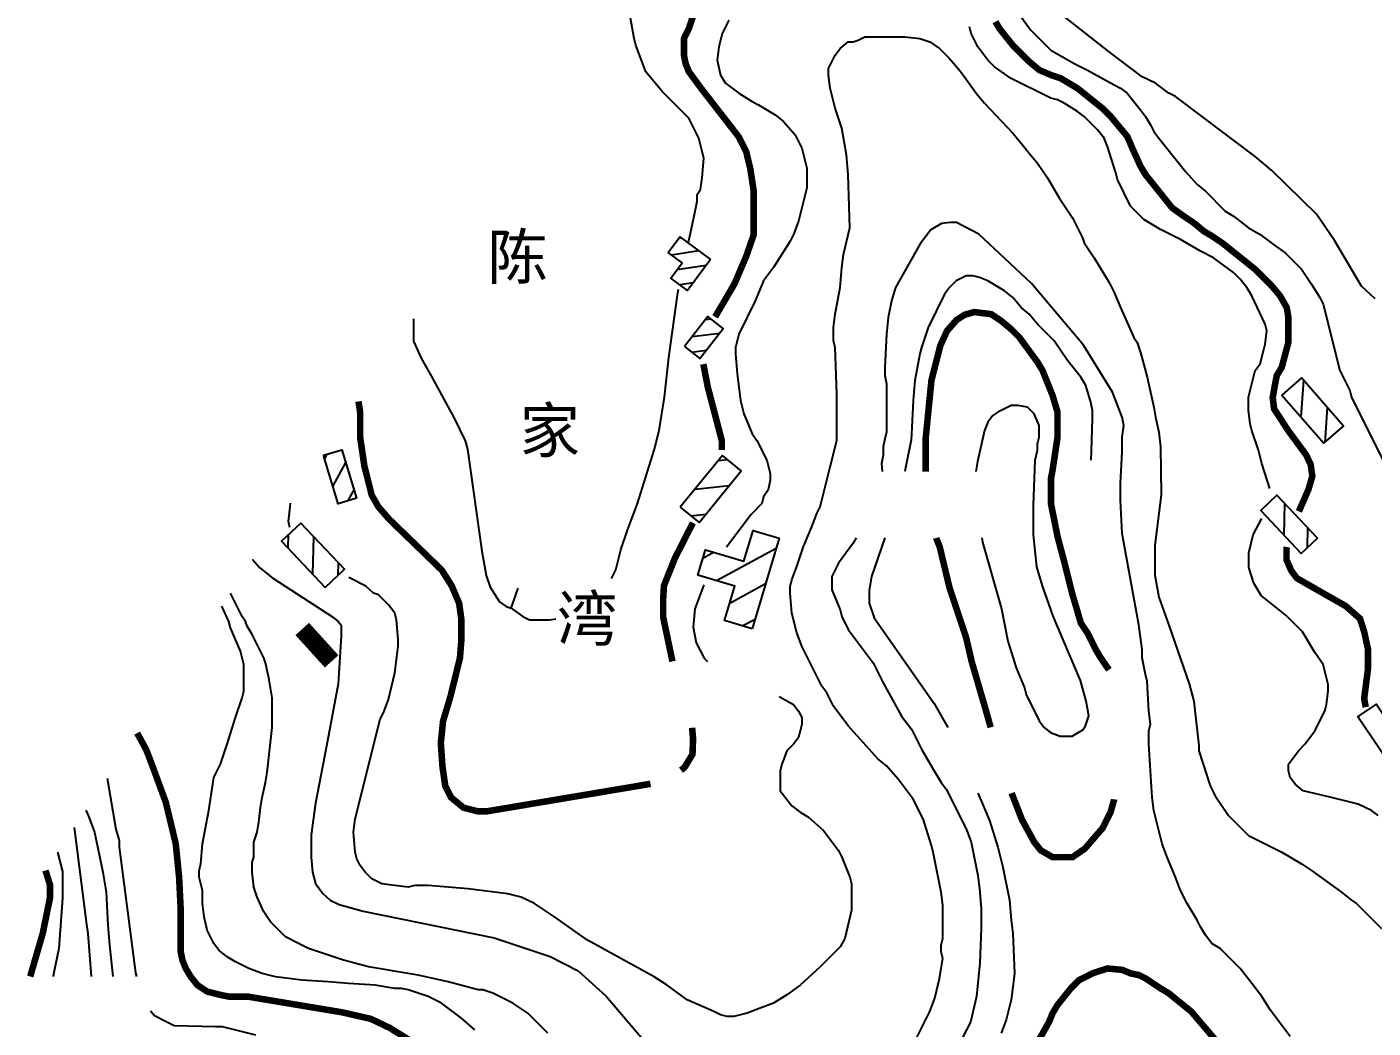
# Model space of a CAD drawing. Extents: x 35515948 to 35520624, y 3302916 to 3308279.
# Drawn here: x 35516497 to 35517011, y 3305231 to 3305613 of the extents above; entities that cross this region are included whole.
import ezdxf

# ---------------------------------------------------------------- set-up
doc = ezdxf.new("R2010")
doc.units = 0
doc.header["$LTSCALE"] = 10000
doc.header["$MEASUREMENT"] = 0
doc.layers.get('0').update_dxf_attribs({"linetype": 'CONTINUOUS'})
for name, color, linetype in [('2112', 7, 'CONTINUOUS'), ('2113', 7, 'CONTINUOUS'), ('8130', 34, 'CONTINUOUS'), ('HY_DX_DGXZ', 3, 'CONTINUOUS')]:
    doc.layers.add(name, color=color, linetype=linetype)
doc.styles.add('仿宋体', font='')
doc.styles.get('仿宋体').set_extended_font_data('文鼎CS仿宋体')

# ---------------------------------------------------------------- blocks, each defined once
blk = doc.blocks.new('1002')
blk.add_lwpolyline([(0, 0), (0.8, 0)])

msp = doc.modelspace()

# ---------------------------------------------------------------- linework, layer by layer
at = {"layer": '2112', "linetype": 'Continuous', "ltscale": 0.005, "const_width": 7, "flags": 128}
msp.add_lwpolyline([(35516601.903, 3305383.187), (35516613.117, 3305370.803)], dxfattribs=at)
at = {"layer": '2113', "linetype": 'Continuous', "ltscale": 0.005}
for p, q in [((35516746.80439304, 3305532.690743098), (35516745.86375935, 3305532.550652604)), ((35516753.4992382, 3305527.732022678), (35516743.05248851, 3305526.176166949)), ((35516756.29827618, 3305522.193091752), (35516745.17631512, 3305520.536675418)), ((35516751.33947774, 3305515.498770434), (35516746.28841712, 3305514.746505676)), ((35516756.07517421, 3305501.496939745), (35516758.20102487, 3305501.767169709)), ((35516751.02926022, 3305494.981375021), (35516761.50923803, 3305496.313549517)), ((35516750.79410959, 3305489.077336043), (35516756.46332405, 3305489.797984793)), ((35516984.74755076, 3305478.305118197), (35516983.7792173, 3305464.276072184)), ((35516993.83472143, 3305467.870484844), (35516992.91255897, 3305454.510356192)), ((35516610.43889824, 3305448.164043199), (35516611.44501188, 3305450.048001334)), ((35516761.03351007, 3305447.668101256), (35516764.39987334, 3305448.009507504)), ((35516613.6231415, 3305437.680760905), (35516618.52764414, 3305446.864492469)), ((35516752.09353741, 3305436.710141204), (35516765.14952742, 3305438.034239711)), ((35516619.50866926, 3305432.255661583), (35516621.7118874, 3305436.381210176)), ((35516750.46376369, 3305426.493559133), (35516756.20955474, 3305427.076279658)), ((35516968.43335799, 3305428.472283184), (35516968.4312809, 3305428.395642077)), ((35516977.55265614, 3305431.228734466), (35516977.22429515, 3305419.112744252)), ((35516986.34567039, 3305421.945836644), (35516986.13315702, 3305414.104436755)), ((35516596.46939536, 3305414.111598618), (35516596.61140288, 3305419.234449062)), ((35516605.92369586, 3305404.118199904), (35516606.32084607, 3305418.445195736)), ((35516774.6704519, 3305420.772277191), (35516774.1482773, 3305420.489551216)), ((35516759.39592782, 3305412.502045937), (35516755.05615277, 3305410.152320143)), ((35516783.10883895, 3305413.969448455), (35516760.32274395, 3305401.632155724)), ((35516615.64520162, 3305403.764097428), (35516615.77514657, 3305408.451797019)), ((35516779.07637013, 3305400.41440529), (35516765.35510422, 3305392.985169424)), ((35516775.04390132, 3305386.859362124), (35516770.39066198, 3305384.339914367)), ((35517005.87720447, 3305349.287944535), (35517006.01605116, 3305350.005182179))]:
    msp.add_line(p, q, dxfattribs=at)
for points in [[(35516757.956, 3305524.431), (35516749.19, 3305512.597), (35516742.801, 3305517.33), (35516747.121, 3305523.162), (35516741.819, 3305527.09), (35516746.264, 3305533.091)], [(35516748.083, 3305491.177), (35516753.989, 3305486.603), (35516762.909, 3305498.121), (35516757.003, 3305502.695)], [(35516992.555, 3305454.199), (35517000.054, 3305460.729), (35516983.99, 3305479.175), (35516976.491, 3305472.645)], [(35516610, 3305449.609), (35516617.044, 3305451.749), (35516622.673, 3305433.217), (35516615.629, 3305431.077)], [(35516746.438, 3305429.778), (35516753.628, 3305423.912), (35516769.736, 3305443.656), (35516762.546, 3305449.522)], [(35516983.938, 3305412.025), (35516990.16, 3305417.919), (35516974.616, 3305434.329), (35516968.394, 3305428.435)], [(35516610.692, 3305399.078), (35516618.054, 3305406.043), (35516601.341, 3305423.709), (35516593.979, 3305416.744)], [(35516773.977, 3305383.273), (35516763.402, 3305386.419), (35516767.309, 3305399.554), (35516753.156, 3305403.764), (35516756.051, 3305413.497), (35516770.766, 3305409.12), (35516774.268, 3305420.892), (35516784.282, 3305417.913)], [(35517016.5, 3305333.565), (35517023.457, 3305338.265), (35517012.545, 3305354.416), (35517005.588, 3305349.716)]]:
    msp.add_lwpolyline(points, close=True, dxfattribs=at)
at = {"layer": 'HY_DX_DGXZ', "linetype": 'Continuous', "ltscale": 0.005, "const_width": 2.5, "elevation": 400}
for points in [[(35516746.75344477, 3305655.042149074), (35516751.21048848, 3305650.980000866), (35516753.891, 3305646.835), (35516755.269, 3305638.991), (35516755.269, 3305632.843), (35516752.293, 3305620.42), (35516749.753, 3305612.8), (35516747.848, 3305608.99), (35516747.848, 3305602.64), (35516748.483, 3305599.465), (35516749.753, 3305596.29), (35516754.65144037, 3305589.627310133), (35516768.8364851, 3305571.359335827), (35516771.67347441, 3305565.689948453), (35516773.24961957, 3305559.075697289), (35516774.51049644, 3305550.886592529), (35516774.51049644, 3305542.382539373), (35516774.51049644, 3305533.878486217), (35516771.67347441, 3305525.689381457), (35516767.141, 3305515.077), (35516759.78673495, 3305502.552905065)], [(35516982.99950422, 3305428.140214194), (35516986.667, 3305436.531), (35516988.151, 3305441.619), (35516987.515, 3305446.071), (35516985.819, 3305449.675), (35516978.823, 3305459.215), (35516973.523, 3305467.377), (35516972.993, 3305471.617), (35516973.909, 3305476.91), (35516974.544, 3305480.085), (35516976.449, 3305483.26), (35516978.989, 3305492.785), (35516978.989, 3305502.31), (35516978.354, 3305506.12), (35516975.814, 3305510.565), (35516972.639, 3305514.375), (35516966.289, 3305520.725), (35516963.114, 3305523.265), (35516956.764, 3305528.345), (35516953.589, 3305530.885), (35516949.779, 3305533.425), (35516946.604, 3305535.33), (35516942.794, 3305538.505), (35516938.984, 3305541.045), (35516934.539, 3305544.22), (35516924.379, 3305556.92), (35516922.474, 3305560.095), (35516919.299, 3305567.08), (35516917.394, 3305571.525), (35516911.044, 3305579.145), (35516907.869, 3305582.32), (35516898.344, 3305589.94), (35516891.994, 3305593.75), (35516888.184, 3305595.02), (35516883.739, 3305596.925), (35516879.929, 3305600.1), (35516873.579, 3305606.45), (35516868.499, 3305612.8), (35516866.99147368, 3305615.417305058)], [(35516755.28187192, 3305484.447161734), (35516756.965, 3305475.751), (35516762.371, 3305455.081), (35516762.371, 3305451.597873679)], [(35516735.0703538, 3305323.966067865), (35516672.589, 3305313.465), (35516668.985, 3305313.465), (35516663.579, 3305314.843), (35516658.809, 3305318.765), (35516656.583, 3305323.217), (35516655.523, 3305330.531), (35516654.887, 3305339.541), (35516655.735, 3305347.915), (35516658.597, 3305357.455), (35516662.201, 3305372.083), (35516662.731, 3305378.761), (35516662.731, 3305386.923), (35516661.883, 3305393.071), (35516659.03564228, 3305399.71510178), (35516655.25294624, 3305405.699456153), (35516635.07868732, 3305425.227279851), (35516630.98078842, 3305429.951766229), (35516628.45900197, 3305434.361267005), (35516625.62197993, 3305445.700023149), (35516624.023, 3305456.59), (35516624.023, 3305466.115), (35516623.41561495, 3305470.208509341)], [(35516751.27260962, 3305423.772050534), (35516744.351, 3305410.137), (35516740.217, 3305399.749), (35516739.899, 3305394.449), (35516739.899, 3305387.771), (35516743.46106502, 3305370.79880791)], [(35517008.57118839, 3305353.289773482), (35517007.973, 3305356.607), (35517009.457, 3305368.055), (35517009.457, 3305375.369), (35517007.973, 3305382.153), (35517006.383, 3305387.135), (35517000.977, 3305391.905), (35516982.215, 3305402.611), (35516979.989, 3305405.685), (35516978.293, 3305409.607), (35516978.293, 3305414.059), (35516978.39074973, 3305414.51767183)], [(35516750.99504945, 3305345.424796611), (35516751.347, 3305341.131), (35516751.135, 3305335.301), (35516748.061, 3305330.213), (35516746.72532792, 3305329.177854131)]]:
    msp.add_lwpolyline(points, dxfattribs=at)
at = {"layer": 'HY_DX_DGXZ', "linetype": 'Continuous', "ltscale": 0.005, "flags": 128}
for points, elevation in [([(35516749.58589373, 3305530.962217837), (35516751.983, 3305542.319), (35516752.928, 3305546.76), (35516752.928, 3305549.3), (35516754.198, 3305551.205), (35516754.833, 3305555.65), (35516755.468, 3305563.27), (35516753.563, 3305570.89), (35516749.753, 3305578.51), (35516747.213, 3305581.05), (35516742.133, 3305586.13), (35516739.593, 3305588.67), (35516733.243, 3305596.29), (35516731.338, 3305601.37), (35516729.433, 3305606.45), (35516728.798, 3305608.99), (35516726.17333771, 3305624.200872716)], 395), ([(35516903.61659524, 3305447.681704676), (35516903.669, 3305451.371), (35516904.059, 3305463.575), (35516904.059, 3305466.75), (35516903.424, 3305469.925), (35516901.519, 3305476.275), (35516899.614, 3305479.45), (35516894.534, 3305485.8), (35516889.454, 3305493.42), (35516883.104, 3305499.77), (35516879.929, 3305503.58), (35516876.754, 3305506.12), (35516873.579, 3305509.93), (35516870.404, 3305512.47), (35516864.054, 3305516.28), (35516860.879, 3305517.55), (35516858.339, 3305518.185), (35516855.799, 3305518.185), (35516851.989, 3305516.28), (35516849.449, 3305513.74), (35516847.544, 3305511.2), (35516841.194, 3305498.5), (35516838.654, 3305490.88), (35516838.019, 3305488.34), (35516836.114, 3305478.18), (35516835.479, 3305470.56), (35516834.844, 3305457.86), (35516834.77028247, 3305455.476519912), (35516832.5637316, 3305444.767697765), (35516832.27441846, 3305443.380130501)], 420), ([(35516720.12550704, 3305402.484596245), (35516720.543, 3305403.25), (35516721.813, 3305405.79), (35516722.448, 3305408.33), (35516723.718, 3305413.41), (35516726.258, 3305421.03), (35516728.163, 3305426.11), (35516730.068, 3305431.19), (35516733.243, 3305441.35), (35516736.418, 3305451.51), (35516738.323, 3305459.13), (35516740.429, 3305471.829), (35516742.125, 3305486.987), (35516745.517, 3305511.685), (35516745.81998171, 3305513.120437959)], 395), ([(35516644.44534481, 3305501.72358884), (35516644.499, 3305493.241), (35516647.361, 3305486.775), (35516651.283, 3305479.779), (35516659.975, 3305463.773), (35516664.215, 3305455.081), (35516665.063, 3305452.007), (35516670.575, 3305412.999), (35516672.271, 3305403.671), (35516673.755, 3305399.219), (35516677.359, 3305393.601), (35516679.903, 3305391.82), (35516681.808, 3305391.185), (35516686.253, 3305388.01), (35516688.793, 3305386.74), (35516691.333, 3305386.74), (35516696.413, 3305386.74), (35516698.84228069, 3305387.043660086)], 395), ([(35516861.70591173, 3305418.006119202), (35516861.98444271, 3305416.405878516), (35516869.2345665, 3305390.893700445), (35516871.674, 3305378.485), (35516874.849, 3305368.325), (35516878.024, 3305360.705), (35516878.659, 3305358.165), (35516883.739, 3305348.005), (35516885.644, 3305345.465), (35516888.029, 3305343.611), (35516891.666, 3305342.225), (35516896.343, 3305342.225), (35516900.44164526, 3305344.593830681), (35516901.38731927, 3305346.168647071), (35516902.64822885, 3305349.948232453), (35516901.70255484, 3305355.617601223), (35516899.49600396, 3305363.491738985), (35516889.09362257, 3305388.05901606), (35516884.99572366, 3305399.712720599), (35516882.78917278, 3305406.956924364), (35516881.5282632, 3305419.240562901), (35516881.5282632, 3305430.579300442), (35516882.14, 3305447.704), (35516883.104, 3305451.51), (35516883.104, 3305454.05), (35516883.739, 3305456.59), (35516883.739, 3305461.035), (35516881.834, 3305465.48), (35516879.294, 3305468.02), (35516875.484, 3305468.655), (35516872.944, 3305468.655), (35516867.864, 3305466.115), (35516865.959, 3305464.845), (35516864.054, 3305462.305), (35516862.784, 3305459.13), (35516860.09309469, 3305447.272458358), (35516860.09309469, 3305447.272458358)], 429.9999999999998), ([(35516860.09309469, 3305447.272458358), (35516859.51598798, 3305443.380130501)], 429.9999999999998), ([(35517013.279, 3305311.809), (35517010.739, 3305313.714), (35517005.659, 3305316.254), (35517000.579, 3305317.524), (35516995.499, 3305318.794), (35516984.704, 3305321.334), (35516981.529, 3305323.874), (35516979.624, 3305326.414), (35516978.989, 3305328.954), (35516978.989, 3305331.494), (35516982.799, 3305336.574), (35516985.339, 3305339.114), (35516989.149, 3305344.195), (35516992.959, 3305351.815), (35516993.594, 3305354.355), (35516994.229, 3305359.435), (35516994.229, 3305361.975), (35516992.324, 3305369.595), (35516989.13083187, 3305374.211964756), (35516984.40249453, 3305382.086102518), (35516978.09801204, 3305388.385405286), (35516968.64133736, 3305395.944557446), (35516965.80431534, 3305400.669043823), (35516963.91296732, 3305406.653379593), (35516963.91296732, 3305412.322748363), (35516965.48907976, 3305419.251985129), (35516968.87283439, 3305425.417294732)], 404.9999999999998), ([(35516824.68659803, 3305418.006119202), (35516824.68316936, 3305417.995670302), (35516819.63959645, 3305403.192295775), (35516818.69392245, 3305397.837894003), (35516818.69392245, 3305393.113426229), (35516820.58523776, 3305387.444038855), (35516843.59655143, 3305354.687675624), (35516848.75768061, 3305345.563921137)], 420), ([(35516667.838, 3305229.894), (35516662.758, 3305234.339), (35516655.138, 3305240.054), (35516650.058, 3305242.594), (35516642.438, 3305245.134), (35516639.898, 3305245.769), (35516637.358, 3305245.769), (35516629.738, 3305247.039), (35516619.578, 3305247.674), (35516611.958, 3305248.309), (35516601.798, 3305248.944), (35516596.718, 3305249.579), (35516591.638, 3305250.214), (35516586.558, 3305251.484), (35516581.478, 3305253.389), (35516576.398, 3305255.929), (35516573.223, 3305257.834), (35516570.048, 3305260.374), (35516568.143, 3305262.914), (35516565.603, 3305267.994), (35516564.333, 3305273.074), (35516563.698, 3305278.154), (35516563.698, 3305283.234), (35516562.428, 3305288.314), (35516562.428, 3305290.854), (35516563.063, 3305293.394), (35516563.698, 3305301.014), (35516566.238, 3305313.714), (35516568.143, 3305326.414), (35516570.683, 3305331.494), (35516573.223, 3305339.114), (35516576.398, 3305349.275), (35516578.938, 3305356.895), (35516579.573, 3305359.435), (35516579.573, 3305369.595), (35516578.303, 3305374.675), (35516576.398, 3305379.12), (35516574.493, 3305383.565), (35516573.858, 3305386.105), (35516571.19272532, 3305391.947469889), (35516571.19272532, 3305391.947469889)], 420), ([(35516860.24017695, 3305320.415898537), (35516861.87949504, 3305316.576892016), (35516864.689, 3305309.904), (35516867.864, 3305299.744), (35516869.769, 3305292.124), (35516872.309, 3305279.424), (35516872.944, 3305271.804), (35516873.579, 3305266.724), (35516874.214, 3305251.484), (35516873.579, 3305246.404), (35516872.944, 3305241.324), (35516871.039, 3305233.704), (35516869.134, 3305228.624)], 420)]:
    msp.add_lwpolyline(points, dxfattribs=dict(at, elevation=elevation))
at = {"layer": 'HY_DX_DGXZ', "linetype": 'Continuous', "ltscale": 0.005}
for points, elevation in [([(35516874.849, 3305619.785), (35516880.564, 3305612.165), (35516888.184, 3305604.545), (35516897.074, 3305599.465), (35516902.154, 3305596.925), (35516912.314, 3305591.21), (35516914.854, 3305589.94), (35516917.394, 3305588.035), (35516922.474, 3305581.685), (35516924.379, 3305579.145), (35516926.284, 3305575.97), (35516927.554, 3305573.43), (35516929.459, 3305570.89), (35516939.619, 3305558.19), (35516944.064, 3305553.11), (35516947.239, 3305550.57), (35516954.859, 3305542.95), (35516958.034, 3305541.045), (35516963.749, 3305536.6), (35516968.194, 3305534.06), (35516973.274, 3305530.25), (35516977.719, 3305527.075), (35516981.529, 3305523.265), (35516984.069, 3305520.725), (35516987.879, 3305515.01), (35516991.054, 3305509.93), (35516992.324, 3305507.39), (35516998.674, 3305481.99), (35517002.484, 3305474.37), (35517003.119, 3305471.83), (35517018.359, 3305441.35)], 395), ([(35517012.213, 3305509.459), (35517006.913, 3305514.229), (35516996.66131772, 3305531.678516794), (35516989.72642951, 3305541.757404943), (35516972.70436276, 3305558.45056286), (35516966.289, 3305563.905), (35516935.809, 3305586.765), (35516933.269, 3305588.035), (35516928.189, 3305591.845), (35516923.109, 3305594.385), (35516910.409, 3305603.91), (35516892.629, 3305617.88)], 390), ([(35516764.993, 3305615.975), (35516762.453, 3305610.895), (35516761.183, 3305605.815), (35516760.548, 3305600.735), (35516761.818, 3305595.02), (35516763.723, 3305591.845), (35516768.803, 3305588.035), (35516773.883, 3305584.86), (35516776.423, 3305583.59), (35516782.773, 3305579.78), (35516785.948, 3305577.24), (35516790.393, 3305572.16), (35516792.933, 3305567.08), (35516794.838, 3305559.46), (35516794.838, 3305551.84), (35516791.663, 3305539.14), (35516789.758, 3305534.06), (35516788.488, 3305531.52), (35516782.138, 3305521.36), (35516778.328, 3305516.28), (35516775.153, 3305508.66), (35516768.803, 3305495.96), (35516767.533, 3305490.88), (35516767.533, 3305488.34), (35516768.168, 3305480.72), (35516768.803, 3305475.64), (35516769.438, 3305470.56), (35516770.708, 3305465.48), (35516773.883, 3305457.86), (35516775.788, 3305455.32), (35516779.598, 3305447.7), (35516780.868, 3305442.62), (35516780.868, 3305440.08), (35516780.233, 3305436.905), (35516779.598, 3305435.635), (35516778.328, 3305433.73), (35516777.693, 3305431.19), (35516773.501, 3305426.991), (35516764.18709141, 3305414.508442088)], 404.9999999999998), ([(35516971.84384774, 3305436.948140209), (35516968.829, 3305446.43), (35516967.559, 3305451.51), (35516965.019, 3305459.13), (35516964.384, 3305461.67), (35516963.749, 3305466.75), (35516963.749, 3305471.83), (35516966.289, 3305481.99), (35516968.194, 3305484.53), (35516969.464, 3305489.61), (35516970.099, 3305492.15), (35516970.734, 3305497.23), (35516970.099, 3305499.77), (35516965.019, 3305510.565), (35516963.114, 3305513.74), (35516960.574, 3305516.915), (35516958.034, 3305519.455), (35516950.414, 3305525.17), (35516945.334, 3305527.71), (35516937.714, 3305532.155), (35516932.634, 3305534.695), (35516930.094, 3305535.965), (35516923.744, 3305539.775), (35516918.664, 3305544.855), (35516913.584, 3305555.015), (35516912.949, 3305557.555), (35516909.774, 3305567.715), (35516908.504, 3305570.89), (35516905.964, 3305574.065), (35516900.884, 3305579.145), (35516898.344, 3305581.05), (35516893.264, 3305584.225), (35516890.724, 3305585.495), (35516888.184, 3305586.13), (35516872.944, 3305593.75), (35516866.594, 3305598.195), (35516864.054, 3305600.735), (35516860.244, 3305605.815), (35516857.704, 3305610.895), (35516857.069, 3305613.435)], 404.9999999999998), ([(35516835.479, 3305224.179), (35516841.829, 3305236.879), (35516843.734, 3305241.959), (35516845.639, 3305249.579), (35516846.909, 3305257.199), (35516846.274, 3305259.739), (35516846.274, 3305262.279), (35516846.909, 3305264.819), (35516846.909, 3305272.439), (35516846.909, 3305277.519), (35516846.274, 3305282.599), (35516843.099, 3305297.839), (35516842.464, 3305300.379), (35516839.289, 3305310.539), (35516835.479, 3305318.159), (35516829.763, 3305325.779), (35516825.318, 3305330.859), (35516822.143, 3305333.399), (35516810.713, 3305346.1), (35516804.998, 3305353.72), (35516802.458, 3305358.8), (35516800.553, 3305361.34), (35516792.933, 3305376.58), (35516791.028, 3305381.66), (35516789.123, 3305389.28), (35516788.488, 3305396.9), (35516788.488, 3305399.44), (35516789.123, 3305401.98), (35516791.028, 3305407.06), (35516793.568, 3305414.68), (35516796.743, 3305422.3), (35516798.648, 3305427.38), (35516799.918, 3305429.92), (35516802.458, 3305440.08), (35516803.728, 3305445.16), (35516806.268, 3305455.32), (35516806.268, 3305460.4), (35516806.268, 3305473.1), (35516805.633, 3305490.88), (35516804.998, 3305493.42), (35516804.998, 3305498.5), (35516805.633, 3305503.58), (35516807.538, 3305513.74), (35516808.173, 3305521.36), (35516808.808, 3305526.44), (35516811.348, 3305536.6), (35516810.713, 3305556.92), (35516810.078, 3305564.54), (35516808.173, 3305574.7), (35516805.633, 3305582.32), (35516803.728, 3305589.94), (35516803.093, 3305595.02), (35516803.093, 3305597.56), (35516805.633, 3305602.64), (35516807.538, 3305605.18), (35516810.713, 3305607.72), (35516812.618, 3305607.72), (35516814.523, 3305608.355), (35516817.063, 3305609.625), (35516832.303, 3305609.625), (35516838.019, 3305608.99), (35516841.829, 3305607.72), (35516845.639, 3305605.18), (35516849.449, 3305601.37), (35516853.259, 3305596.925), (35516855.164, 3305594.385), (35516856.434, 3305592.48), (35516859.609, 3305588.035), (35516862.784, 3305584.225), (35516873.579, 3305572.795), (35516876.754, 3305568.985), (35516879.929, 3305565.175), (35516883.104, 3305561.365), (35516886.914, 3305555.65), (35516891.359, 3305548.03), (35516893.899, 3305544.22), (35516896.439, 3305540.41), (35516898.344, 3305536.6), (35516900.249, 3305532.79), (35516900.884, 3305530.885), (35516902.154, 3305528.98), (35516904.694, 3305525.17), (35516910.409, 3305515.645), (35516912.314, 3305511.835), (35516914.854, 3305506.12), (35516917.394, 3305500.405), (35516919.934, 3305494.69), (35516921.204, 3305492.785), (35516922.474, 3305488.975), (35516925.014, 3305479.45), (35516926.284, 3305473.735), (35516927.554, 3305468.02), (35516928.189, 3305464.21), (35516929.459, 3305458.495), (35516930.094, 3305452.78), (35516930.38784714, 3305434.673852822), (35516927.86606068, 3305415.146010521), (35516927.86606068, 3305403.80727298), (35516929.44217313, 3305395.303201221), (35516933.22486917, 3305384.594397677), (35516941.10543139, 3305362.23187099), (35516942.794, 3305355.625), (35516943.429, 3305349.91), (35516944.064, 3305344.195), (35516944.699, 3305338.479), (35516944.699, 3305336.574), (35516949.144, 3305323.239), (35516951.049, 3305319.429), (35516956.129, 3305311.809), (35516963.749, 3305304.189), (35516968.829, 3305301.649), (35516972.639, 3305299.744), (35516976.449, 3305297.839), (35516984.069, 3305293.394), (35516987.879, 3305290.854), (35516999.309, 3305282.599), (35517003.119, 3305279.424), (35517005.024, 3305278.154), (35517010.739, 3305272.439), (35517014.549, 3305268.629)], 409.9999999999998), ([(35516979.624, 3305227.354), (35516975.814, 3305232.434), (35516972.004, 3305237.514), (35516968.829, 3305242.594), (35516965.019, 3305247.674), (35516960.574, 3305253.389), (35516952.954, 3305261.009), (35516949.779, 3305262.914), (35516947.239, 3305266.089), (35516945.334, 3305269.264), (35516944.064, 3305271.804), (35516940.254, 3305278.154), (35516937.714, 3305283.234), (35516935.809, 3305288.314), (35516932.634, 3305295.934), (35516930.729, 3305301.014), (35516929.459, 3305306.094), (35516927.554, 3305313.714), (35516926.919, 3305318.794), (35516926.284, 3305328.954), (35516925.649, 3305339.114), (35516925.649, 3305344.195), (35516926.284, 3305346.735), (35516925.649, 3305351.815), (35516925.014, 3305363.245), (35516924.379, 3305365.785), (35516923.109, 3305372.135), (35516923.109, 3305375.31), (35516921.839, 3305384.835), (35516915.489, 3305419.76), (35516914.854, 3305432.46), (35516914.854, 3305438.81), (35516915.489, 3305450.875), (35516915.489, 3305456.59), (35516916.124, 3305461.035), (35516915.489, 3305464.21), (35516911.679, 3305473.735), (35516900.59975376, 3305491.67315023), (35516880.74069769, 3305515.295544912), (35516860.56640606, 3305534.193434613), (35516852.05540539, 3305538.602953991), (35516849.8488218, 3305538.602953991), (35516846.38136134, 3305538.287986993), (35516842.28346244, 3305535.768269606), (35516838.18556353, 3305530.413867834), (35516828.72888886, 3305513.720709918), (35516827.223, 3305508.66), (35516825.953, 3305502.31), (35516825.318, 3305495.96), (35516824.683, 3305483.26), (35516824.683, 3305480.085), (35516825.318, 3305476.91), (35516825.318, 3305458.495), (35516824.683, 3305455.955), (35516824.048, 3305452.78), (35516824.048, 3305449.605), (35516823.413, 3305446.43), (35516823.66850256, 3305443.380130501)], 415), ([(35516597.0925731, 3305422.028862839), (35516596.587, 3305424.235), (35516597.117, 3305428.687), (35516597.45869753, 3305431.309563824)], 404.9999999999998), ([(35516813.67128767, 3305418.006119202), (35516812.618, 3305415.95), (35516806.903, 3305408.33), (35516804.363, 3305403.25), (35516804.363, 3305398.17), (35516807.538, 3305390.55), (35516808.173, 3305388.01), (35516810.713, 3305382.93), (35516820.238, 3305370.23), (35516824.048, 3305362.61), (35516831.033, 3305349.91), (35516834.844, 3305344.83), (35516838.654, 3305337.209), (35516843.099, 3305329.589), (35516846.274, 3305324.509), (35516848.179, 3305321.969), (35516855.799, 3305306.729), (35516857.704, 3305301.649), (35516860.244, 3305288.949), (35516860.879, 3305283.869), (35516861.514, 3305276.249), (35516861.514, 3305268.629), (35516860.95626308, 3305255.508974778), (35516859.6953535, 3305242.595402244), (35516857.48880262, 3305232.831481093), (35516851.18435284, 3305220.862809554)], 415), ([(35516582.98784398, 3305409.623593376), (35516582.98784398, 3305409.623593376), (35516585.669, 3305406.533), (35516590.651, 3305402.611), (35516613.441, 3305387.771), (35516615.667, 3305386.075), (35516616.727, 3305384.697), (35516616.727, 3305380.457), (35516615.667, 3305362.225), (35516611.215, 3305338.375), (35516606.975, 3305316.539), (35516605.279, 3305304.455), (35516605.279, 3305295.975), (35516605.809, 3305290.145), (35516606.975, 3305285.905), (35516609.731, 3305281.983), (35516612.593, 3305279.439), (35516615.985, 3305277.849), (35516625.207, 3305275.305), (35516675.345, 3305265.129), (35516696.757, 3305257.921), (35516707.357, 3305252.515), (35516718.063, 3305242.763), (35516741.595, 3305215.203)], 409.9999999999998), ([(35516784.25854802, 3305357.35470108), (35516789.758, 3305354.355), (35516791.663, 3305351.815), (35516792.933, 3305349.275), (35516792.933, 3305346.735), (35516791.663, 3305341.655), (35516789.758, 3305339.114), (35516787.218, 3305336.574), (35516785.313, 3305331.494), (35516784.678, 3305328.954), (35516784.678, 3305321.334), (35516789.123, 3305315.619), (35516792.298, 3305313.079), (35516795.473, 3305311.174), (35516801.188, 3305306.094), (35516806.903, 3305298.474), (35516808.173, 3305295.934), (35516811.348, 3305288.314), (35516811.983, 3305285.774), (35516811.983, 3305275.614), (35516809.443, 3305264.819), (35516807.538, 3305261.644), (35516799.918, 3305254.024), (35516792.298, 3305247.039), (35516787.218, 3305243.229), (35516782.138, 3305240.054), (35516777.058, 3305238.149), (35516771.978, 3305236.244), (35516766.898, 3305234.974), (35516764.358, 3305234.974), (35516761.818, 3305235.609), (35516759.278, 3305236.879), (35516749.118, 3305241.324), (35516741.498, 3305247.039), (35516736.418, 3305250.214), (35516723.718, 3305257.199), (35516711.018, 3305264.184), (35516698.318, 3305273.074), (35516690.698, 3305278.154), (35516685.618, 3305280.694), (35516680.538, 3305281.964), (35516675.458, 3305282.599), (35516670.378, 3305283.234), (35516665.298, 3305283.869), (35516657.678, 3305284.504), (35516650.058, 3305285.139), (35516644.978, 3305285.139), (35516642.438, 3305284.504), (35516637.358, 3305285.139), (35516632.278, 3305285.774), (35516628.468, 3305287.679), (35516625.928, 3305290.219), (35516624.023, 3305292.759), (35516622.753, 3305295.299), (35516622.118, 3305297.839), (35516621.483, 3305305.459), (35516622.118, 3305310.539), (35516631.643, 3305348.64), (35516632.913, 3305351.18), (35516634.818, 3305356.26), (35516637.358, 3305366.42), (35516637.993, 3305371.5), (35516638.628, 3305376.58), (35516638.628, 3305379.12), (35516637.993, 3305386.74), (35516637.358, 3305389.28), (35516634.818, 3305392.455), (35516631.008, 3305396.265), (35516629.103, 3305396.9), (35516626.267, 3305399.537), (35516619.73784042, 3305402.852324551)], 404.9999999999998), ([(35516695.778, 3305228.624), (35516688.158, 3305236.244), (35516682.443, 3305240.054), (35516678.633, 3305241.959), (35516674.823, 3305243.864), (35516671.013, 3305245.134), (35516669.108, 3305245.134), (35516657.678, 3305248.309), (35516651.963, 3305249.579), (35516646.248, 3305250.849), (35516642.438, 3305251.484), (35516638.628, 3305252.119), (35516634.818, 3305252.754), (35516627.198, 3305254.024), (35516617.673, 3305256.564), (35516608.148, 3305259.739), (35516604.338, 3305261.009), (35516600.528, 3305262.914), (35516595.448, 3305265.454), (35516589.733, 3305271.169), (35516587.193, 3305274.979), (35516584.653, 3305280.694), (35516583.383, 3305284.504), (35516582.748, 3305290.219), (35516582.748, 3305294.029), (35516583.383, 3305295.934), (35516583.383, 3305301.649), (35516584.653, 3305305.459), (35516585.288, 3305309.269), (35516585.923, 3305314.984), (35516586.558, 3305318.794), (35516587.828, 3305324.509), (35516588.463, 3305328.319), (35516589.098, 3305334.034), (35516589.733, 3305339.75), (35516590.368, 3305345.465), (35516590.368, 3305353.085), (35516590.368, 3305356.895), (35516589.733, 3305360.705), (35516589.098, 3305364.515), (35516587.828, 3305370.23), (35516587.193, 3305372.135), (35516585.288, 3305375.945), (35516582.748, 3305381.025), (35516580.843, 3305384.2), (35516580.208, 3305386.105), (35516578.938, 3305388.01), (35516577.033, 3305391.82), (35516574.49489745, 3305396.896093475)], 415), ([(35516755.44867788, 3305400.018853207), (35516751.983, 3305390.845), (35516751.347, 3305383.849), (35516752.513, 3305377.913), (35516755.587, 3305372.083), (35516756.83739756, 3305370.79880791)], 404.9999999999998), ([(35516527.25783213, 3305326.10679285), (35516530.655, 3305306.681), (35516531.948, 3305302.284), (35516531.948, 3305299.744), (35516532.48972521, 3305294.873636222), (35516538.16376927, 3305251.723417841), (35516538.49758732, 3305250.293932796)], 429.9999999999998), ([(35516519.11965711, 3305313.910952268), (35516520.14008138, 3305311.606002839), (35516522.423, 3305305.459), (35516525.598, 3305290.219), (35516526.868, 3305282.599), (35516527.503, 3305269.899), (35516528.138, 3305262.279), (35516529.43842109, 3305250.293932796)], 435), ([(35516514.66782953, 3305307.239459043), (35516519.419, 3305270.217), (35516519.883, 3305266.724), (35516521.22952327, 3305250.293932796)], 440), ([(35516508.36622002, 3305297.795889113), (35516510.197, 3305290.463), (35516510.197, 3305280.287), (35516508.819, 3305260.995), (35516506.805, 3305251.137), (35516506.60378457, 3305250.293932796)], 445), ([(35516543.82545577, 3305237.108704138), (35516545.41389306, 3305235.345226924), (35516549.82702754, 3305233.140476536), (35516552.97925243, 3305231.565641542), (35516568.778, 3305231.164), (35516571.318, 3305231.164), (35516584.018, 3305227.989)], 429.9999999999998)]:
    msp.add_lwpolyline(points, dxfattribs=dict(at, elevation=elevation))
at = {"layer": 'HY_DX_DGXZ', "linetype": 'Continuous', "ltscale": 0.005, "const_width": 2.5, "flags": 128}
for points, elevation in [([(35516910.36759315, 3305367.573916494), (35516907.234, 3305372.135), (35516905.329, 3305375.31), (35516902.154, 3305381.66), (35516899.614, 3305385.47), (35516898.344, 3305389.915), (35516896.439, 3305396.265), (35516893.264, 3305408.965), (35516890.724, 3305418.49), (35516888.184, 3305431.19), (35516888.184, 3305440.715), (35516888.819, 3305443.89), (35516890.724, 3305456.59), (35516890.724, 3305466.115), (35516888.819, 3305472.465), (35516885.009, 3305481.99), (35516883.104, 3305485.165), (35516876.119, 3305494.69), (35516872.944, 3305497.865), (35516869.134, 3305501.04), (35516865.324, 3305503.58), (35516858.831, 3305504.371), (35516855.121, 3305503.311), (35516852.047, 3305501.297), (35516848.443, 3305497.163), (35516845.899, 3305491.545), (35516842.507, 3305478.295), (35516840.281, 3305460.381), (35516840.28100001, 3305443.380130501)], 425), ([(35516844.33272984, 3305418.006119202), (35516844.369, 3305417.855), (35516845.639, 3305414.68), (35516849.449, 3305398.805), (35516852.624, 3305389.28), (35516855.799, 3305379.755), (35516857.88654381, 3305370.735924146), (35516863.56055515, 3305351.208100447), (35516865.15176376, 3305345.563921137)], 425), ([(35516643.708, 3305225.449), (35516635.36693355, 3305230.627326), (35516628.11680976, 3305234.09192578), (35516617.08398993, 3305236.611661769), (35516581.14857384, 3305242.595997539), (35516573.858, 3305242.594), (35516570.683, 3305243.229), (35516565.603, 3305244.499), (35516561.793, 3305247.039), (35516559.253, 3305250.214), (35516557.348, 3305253.389), (35516556.078, 3305256.564), (35516555.443, 3305259.739), (35516555.443, 3305275.614), (35516554.808, 3305288.314), (35516554.173, 3305294.664), (35516553.538, 3305301.014), (35516549.728, 3305316.889), (35516545.16248842, 3305329.340127189), (35516545.16248842, 3305329.340127189), (35516542.25577022, 3305337.007587065), (35516540.04668157, 3305341.073663599), (35516538.77110482, 3305343.360542974)], 425), ([(35516873.15385269, 3305320.415898538), (35516877.11516144, 3305310.262632455), (35516881.834, 3305301.649), (35516884.374, 3305298.474), (35516888.819, 3305295.934), (35516896.439, 3305295.934), (35516901.125, 3305299.155), (35516907.909, 3305306.999), (35516910.983, 3305313.147), (35516912.361, 3305317.917), (35516912.3740682, 3305318.044666256)], 425), ([(35516503.71416679, 3305290.824338445), (35516505.427, 3305285.375), (35516505.427, 3305280.287), (35516502.671, 3305266.825), (35516497.86640412, 3305250.293932797)], 450), ([(35516954.43332716, 3305222.121468355), (35516941.82439489, 3305236.924824279), (35516933.269, 3305243.864), (35516930.094, 3305245.769), (35516924.379, 3305249.579), (35516921.839, 3305250.849), (35516918.664, 3305251.484), (35516915.435, 3305252.833), (35516909.817, 3305253.363), (35516904.517, 3305251.667), (35516898.979, 3305248.944), (35516895.804, 3305245.769), (35516890.724, 3305239.419), (35516888.819, 3305236.244), (35516887.549, 3305233.069), (35516878.659, 3305217.194)], 425)]:
    msp.add_lwpolyline(points, dxfattribs=dict(at, elevation=elevation))

# ---------------------------------------------------------------- block references
at = {"layer": '8130', "linetype": 'Continuous', "ltscale": 0.005, "xscale": 10, "yscale": 10, "zscale": 10, "rotation": 70.84715793552213}
msp.add_blockref('1002', (35516681.808, 3305391.185, 395), dxfattribs=at)

# ---------------------------------------------------------------- texts
at = {"layer": '2113', "linetype": 'Continuous', "ltscale": 0.005, "style": '仿宋体'}
for s, p in [('陈', (35516672.65526851, 3305516.990722909, 3306519.621361674)), ('家', (35516684.98255964, 3305450.667278381, 3306519.621361674)), ('湾', (35516699.20638325, 3305378.658955219, 3306519.621361674))]:
    msp.add_text(s, height=17, dxfattribs=at).set_placement(p)

doc.saveas('drawing.dxf')
